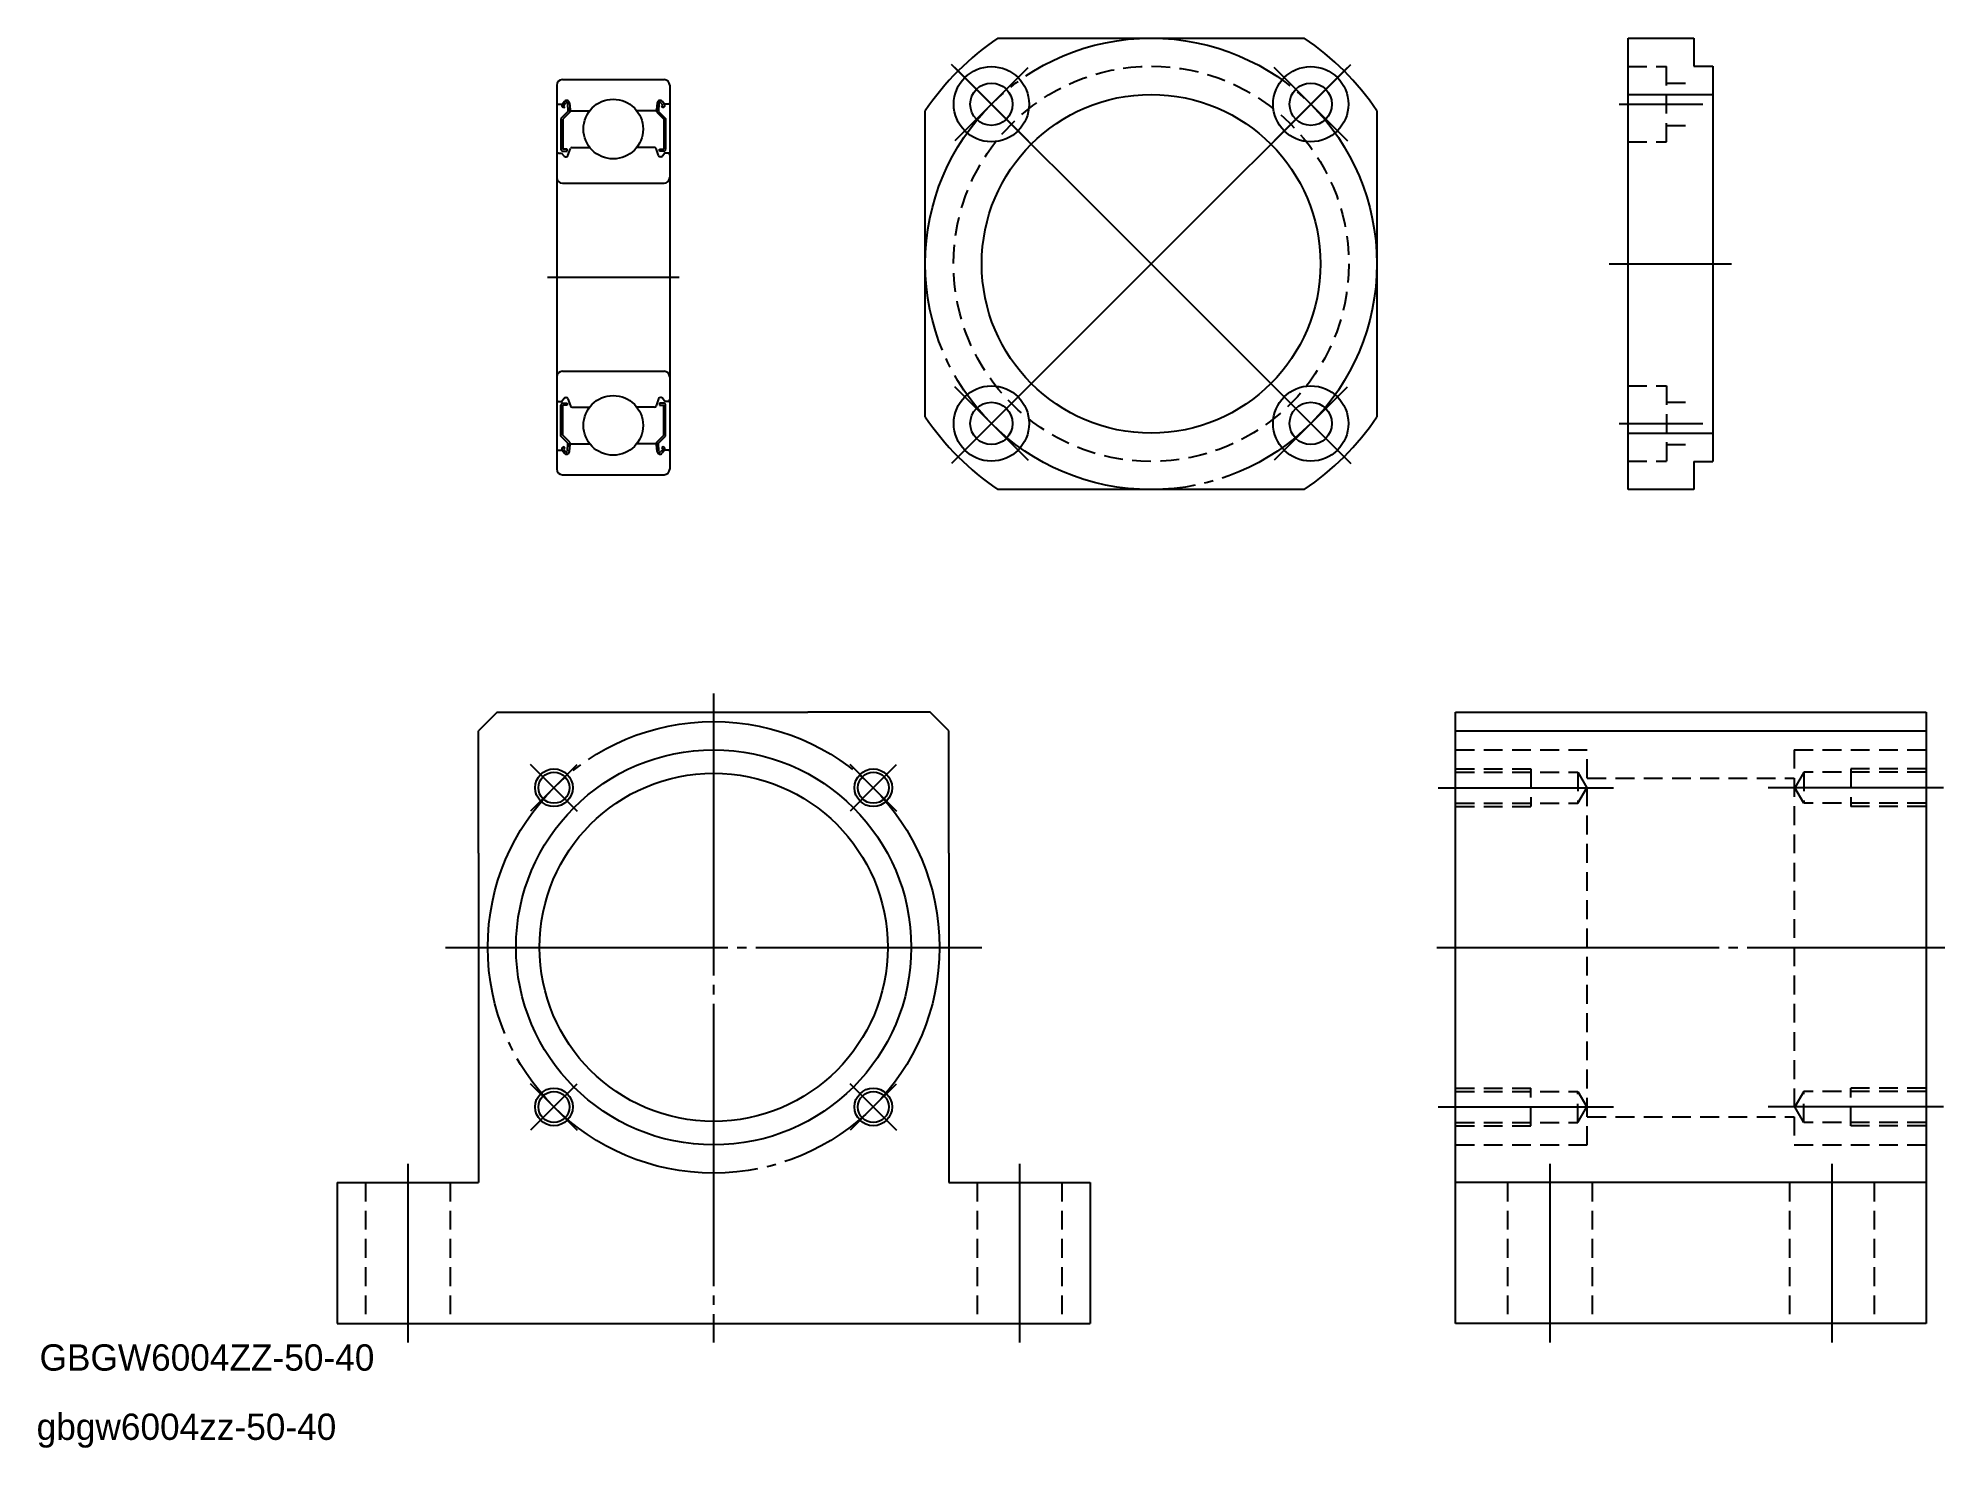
# Model space of a CAD drawing. Extents: x -156 to 46, y -33 to 117.
import ezdxf

# ---------------------------------------------------------------- set-up
doc = ezdxf.new("R2010")
doc.units = 0
doc.linetypes.add('CENTER', pattern=[33, 30, -1, 1, -1])
doc.linetypes.add('DASHED', pattern=[3, 2, -1])
doc.layers.get('0').update_dxf_attribs({"linetype": 'CONTINUOUS'})
doc.layers.add('CENTER', color=7, linetype='CONTINUOUS')

msp = doc.modelspace()

# ---------------------------------------------------------------- linework, layer by layer
at = {"color": 7, "linetype": 'CONTINUOUS'}
for p, q in [((-54.45, 117.1), (-21.89, 117.1)), ((12.52, 117.1), (19.52, 117.1)), ((12.52, 69.1), (12.52, 117.1)), ((19.52, 117.1), (19.52, 114.1)), ((19.52, 114.1), (21.52, 114.1)), ((21.52, 114.1), (21.52, 72.1)), ((12.52, 111.1), (21.52, 111.1)), ((-62.17, 76.82), (-62.17, 109.37)), ((-14.17, 109.37), (-14.17, 76.82)), ((12.52, 75.1), (21.52, 75.1)), ((19.52, 72.1), (21.52, 72.1)), ((19.52, 72.1), (19.52, 69.1)), ((-21.89, 69.1), (-54.45, 69.1)), ((19.52, 69.1), (12.52, 69.1)), ((-107.66, 45.44), (-109.66, 43.44)), ((-107.66, 45.44), (-94.66, 45.44)), ((-94.66, 45.44), (-74.66, 45.44)), ((-61.66, 45.44), (-74.66, 45.44)), ((-59.66, 43.44), (-61.66, 45.44)), ((-5.81, -19.56), (-5.81, 45.44)), ((-5.81, -19.56), (-5.81, 45.44)), ((-5.81, 45.44), (44.19, 45.44)), ((44.19, 45.44), (44.19, -19.56)), ((-109.66, 30.44), (-109.66, 43.44)), ((-59.66, 30.44), (-59.66, 43.44)), ((-5.81, 43.44), (44.19, 43.44)), ((-109.66, 30.44), (-109.66, -4.56)), ((-59.66, 30.44), (-59.66, -4.56)), ((-124.66, -4.56), (-109.66, -4.56)), ((-124.66, -4.56), (-124.66, -19.56)), ((-59.66, -4.56), (-44.66, -4.56)), ((-44.66, -4.56), (-44.66, -19.56)), ((44.19, -4.56), (-5.81, -4.56)), ((-124.66, -19.56), (-44.66, -19.56)), ((44.19, -19.56), (-5.81, -19.56))]:
    msp.add_line(p, q, dxfattribs=at)
at = {"color": 3, "linetype": 'DASHED'}
for p, q in [((12.52, 114.07), (16.62, 114.07)), ((16.62, 106.07), (16.62, 114.07)), ((16.62, 112.32), (19.52, 112.32)), ((16.62, 107.82), (19.52, 107.82)), ((12.52, 106.07), (16.62, 106.07)), ((12.52, 80.13), (16.62, 80.13)), ((16.62, 80.13), (16.62, 72.13)), ((16.62, 78.38), (19.52, 78.38)), ((16.62, 73.88), (19.52, 73.88)), ((12.52, 72.13), (16.62, 72.13)), ((-5.81, 41.44), (8.19, 41.44)), ((8.19, -0.56), (8.19, 41.44)), ((30.19, 41.44), (44.19, 41.44)), ((30.19, 41.44), (30.19, -0.56)), ((-5.81, 39.41), (2.19, 39.41)), ((-5.81, 39.06), (7.19, 39.06)), ((2.19, 39.41), (2.19, 35.41)), ((7.19, 39.06), (7.19, 35.76)), ((7.19, 39.06), (8.14, 37.41)), ((31.19, 39.06), (30.24, 37.41)), ((31.19, 39.06), (31.19, 35.76)), ((44.19, 39.06), (31.19, 39.06)), ((36.19, 39.41), (36.19, 35.41)), ((44.19, 39.41), (36.19, 39.41)), ((7.19, 35.76), (8.14, 37.41)), ((8.19, 38.44), (30.19, 38.44)), ((31.19, 35.76), (30.24, 37.41)), ((-5.81, 35.76), (7.19, 35.76)), ((-5.81, 35.41), (2.19, 35.41)), ((44.19, 35.76), (31.19, 35.76)), ((44.19, 35.41), (36.19, 35.41)), ((-5.81, 5.47), (2.19, 5.47)), ((-5.81, 5.12), (7.19, 5.12)), ((2.19, 1.47), (2.19, 5.47)), ((7.19, 1.82), (7.19, 5.12)), ((7.19, 5.12), (8.14, 3.47)), ((31.19, 5.12), (30.24, 3.47)), ((31.19, 1.82), (31.19, 5.12)), ((44.19, 5.12), (31.19, 5.12)), ((36.19, 1.47), (36.19, 5.47)), ((44.19, 5.47), (36.19, 5.47)), ((7.19, 1.82), (8.14, 3.47)), ((8.19, 2.44), (30.19, 2.44)), ((31.19, 1.82), (30.24, 3.47)), ((-5.81, 1.82), (7.19, 1.82)), ((-5.81, 1.47), (2.19, 1.47)), ((44.19, 1.82), (31.19, 1.82)), ((44.19, 1.47), (36.19, 1.47)), ((-5.81, -0.56), (8.19, -0.56)), ((30.19, -0.56), (44.19, -0.56)), ((-121.66, -4.56), (-121.66, -19.56)), ((-112.66, -4.56), (-112.66, -19.56)), ((-56.66, -4.56), (-56.66, -19.56)), ((-47.66, -4.56), (-47.66, -19.56)), ((-0.31, -4.56), (-0.31, -19.56)), ((8.69, -4.56), (8.69, -19.56)), ((29.69, -4.56), (29.69, -19.56)), ((38.69, -4.56), (38.69, -19.56))]:
    msp.add_line(p, q, dxfattribs=at)
for p, q in [((-101.33, 112.08), (-101.33, 71.28)), ((-100.73, 112.68), (-89.93, 112.68)), ((-89.33, 112.08), (-89.33, 71.28)), ((-101.23, 110.08), (-100.77, 110.08)), ((-100.77, 110.08), (-100.52, 110.38)), ((-100.59, 109.67), (-100.74, 109.8)), ((-100.61, 109.95), (-100.36, 110.25)), ((-100.46, 109.82), (-100.61, 109.95)), ((-100.59, 109.67), (-100.46, 109.82)), ((-100.19, 110.19), (-100.14, 109.31)), ((-99.99, 110.21), (-99.92, 109.47)), ((-99.94, 109.7), (-99.94, 109.23)), ((-90.66, 110.21), (-90.73, 109.47)), ((-90.71, 109.7), (-90.71, 109.23)), ((-90.47, 110.19), (-90.51, 109.31)), ((-90.04, 109.95), (-90.29, 110.25)), ((-90.19, 109.82), (-90.04, 109.95)), ((-90.06, 109.67), (-90.19, 109.82)), ((-89.89, 110.08), (-90.13, 110.38)), ((-90.06, 109.67), (-89.91, 109.8)), ((-89.43, 110.08), (-89.89, 110.08)), ((-100.14, 109.31), (-100.89, 108.56)), ((-100.89, 108.56), (-100.89, 105.28)), ((-99.94, 109.23), (-100.69, 108.48)), ((-100.69, 108.48), (-100.69, 105.28)), ((-99.82, 109.38), (-97.83, 109.38)), ((-90.83, 109.38), (-92.82, 109.38)), ((-90.71, 109.23), (-89.96, 108.48)), ((-90.51, 109.31), (-89.76, 108.56)), ((-89.96, 108.48), (-89.96, 105.28)), ((-89.76, 108.56), (-89.76, 105.28)), ((-99.69, 105.48), (-97.83, 105.48)), ((-90.96, 105.48), (-92.82, 105.48)), ((-101.13, 104.88), (-100.83, 104.88)), ((-100.83, 104.88), (-100.55, 104.55)), ((-100.24, 105.28), (-100.69, 105.28)), ((-100.69, 105.08), (-100.24, 105.08)), ((-100.4, 104.48), (-100.33, 104.48)), ((-100.24, 105.08), (-100.24, 105.28)), ((-100.14, 104.61), (-99.88, 105.35)), ((-90.51, 104.61), (-90.78, 105.35)), ((-90.41, 105.28), (-89.96, 105.28)), ((-90.41, 105.08), (-90.41, 105.28)), ((-89.96, 105.08), (-90.41, 105.08)), ((-90.25, 104.48), (-90.32, 104.48)), ((-89.83, 104.88), (-90.1, 104.55)), ((-89.53, 104.88), (-89.83, 104.88)), ((-100.73, 101.68), (-89.93, 101.68)), ((-100.73, 81.68), (-89.93, 81.68)), ((-101.13, 78.48), (-100.83, 78.48)), ((-100.89, 74.79), (-100.89, 78.08)), ((-100.83, 78.48), (-100.55, 78.81)), ((-100.69, 78.28), (-100.24, 78.28)), ((-100.24, 78.08), (-100.69, 78.08)), ((-100.69, 74.88), (-100.69, 78.08)), ((-100.4, 78.88), (-100.33, 78.88)), ((-100.24, 78.28), (-100.24, 78.08)), ((-100.14, 78.75), (-99.88, 78.01)), ((-99.69, 77.88), (-97.83, 77.88)), ((-90.96, 77.88), (-92.82, 77.88)), ((-90.51, 78.75), (-90.78, 78.01)), ((-89.96, 78.28), (-90.41, 78.28)), ((-90.41, 78.28), (-90.41, 78.08)), ((-90.41, 78.08), (-89.96, 78.08)), ((-90.25, 78.88), (-90.32, 78.88)), ((-89.83, 78.48), (-90.1, 78.81)), ((-89.96, 74.88), (-89.96, 78.08)), ((-89.53, 78.48), (-89.83, 78.48)), ((-89.76, 74.79), (-89.76, 78.08)), ((-101.23, 73.28), (-100.77, 73.28)), ((-100.14, 74.04), (-100.89, 74.79)), ((-100.77, 73.28), (-100.52, 72.98)), ((-100.59, 73.69), (-100.74, 73.56)), ((-99.94, 74.13), (-100.69, 74.88)), ((-100.46, 73.53), (-100.61, 73.41)), ((-100.61, 73.41), (-100.36, 73.11)), ((-100.59, 73.69), (-100.46, 73.53)), ((-100.19, 73.17), (-100.14, 74.04)), ((-99.99, 73.15), (-99.92, 73.89)), ((-99.94, 73.66), (-99.94, 74.13)), ((-99.82, 73.98), (-97.83, 73.98)), ((-90.83, 73.98), (-92.82, 73.98)), ((-90.66, 73.15), (-90.73, 73.89)), ((-90.71, 74.13), (-89.96, 74.88)), ((-90.71, 73.66), (-90.71, 74.13)), ((-90.51, 74.04), (-89.76, 74.79)), ((-90.47, 73.17), (-90.51, 74.04)), ((-90.04, 73.41), (-90.29, 73.11)), ((-90.06, 73.69), (-90.19, 73.53)), ((-90.19, 73.53), (-90.04, 73.41)), ((-89.89, 73.28), (-90.13, 72.98)), ((-90.06, 73.69), (-89.91, 73.56)), ((-89.43, 73.28), (-89.89, 73.28)), ((-100.73, 70.68), (-89.93, 70.68)), ((-97.83, 70.68), (-97.83, 70.68)), ((-95.33, 70.68), (-95.33, 70.68))]:
    msp.add_line(p, q)
msp.add_circle((-38.17, 93.1), 21, dxfattribs=at)
at = {"color": 7, "linetype": 'CONTINUOUS'}
for centre, radius in [((-55.14, 110.07), 4), ((-21.2, 110.07), 4), ((-55.14, 110.07), 2.25), ((-21.2, 110.07), 2.25), ((-38.17, 93.1), 18), ((-55.14, 76.13), 4), ((-55.14, 76.13), 4), ((-21.2, 76.13), 4), ((-55.14, 76.13), 2.25), ((-55.14, 76.13), 2.25), ((-21.2, 76.13), 2.25), ((-84.66, 20.44), 21), ((-101.63, 37.41), 1.65), ((-84.66, 20.44), 18.5), ((-67.69, 37.41), 1.65), ((-101.63, 3.47), 1.65), ((-67.69, 3.47), 1.65)]:
    msp.add_circle(centre, radius, dxfattribs=at)
for centre in [(-95.33, 107.43), (-95.33, 75.93)]:
    msp.add_circle(centre, 3.17)
at = {"color": 3, "linetype": 'CONTINUOUS'}
for centre in [(-101.63, 37.41), (-67.69, 37.41), (-101.63, 3.47), (-67.69, 3.47)]:
    msp.add_circle(centre, 2, dxfattribs=at)
at = {"color": 7, "linetype": 'CONTINUOUS'}
for start, end in [(124.1484, 145.8516), (34.1484, 55.8516), (214.1484, 235.8516), (304.1484, 325.8516)]:
    msp.add_arc((-38.17, 93.1), 29, start, end, dxfattribs=at)
for centre, radius, start, end in [((-100.73, 112.08), 0.6, 90, 180), ((-89.93, 112.08), 0.6, 0, 90), ((-101.23, 110.18), 0.1, 180, 270), ((-100.61, 109.95), 0.2, 140.002, 230.0826), ((-100.29, 110.18), 0.3, 4.9967, 140.002), ((-100.29, 110.18), 0.1, 2.8198, 140.0002), ((-99.82, 109.48), 0.1, 184.9967, 270), ((-90.83, 109.48), 0.1, 270, 355.0033), ((-90.36, 110.18), 0.3, 39.998, 175.0033), ((-90.37, 110.18), 0.1, 39.9998, 177.1802), ((-90.04, 109.95), 0.2, 309.9174, 39.998), ((-89.43, 110.18), 0.1, 270, 0), ((-99.69, 105.28), 0.2, 90, 159.9914), ((-90.96, 105.28), 0.2, 20.0086, 90), ((-101.13, 104.68), 0.2, 90, 180), ((-100.69, 105.28), 0.2, 180, 270), ((-100.4, 104.68), 0.2, 219.9945, 270), ((-100.33, 104.68), 0.2, 270, 339.9914), ((-90.32, 104.68), 0.2, 200.0086, 270), ((-90.25, 104.68), 0.2, 270, 320.0055), ((-89.96, 105.28), 0.2, 270, 0), ((-89.53, 104.68), 0.2, 0, 90), ((-100.73, 102.28), 0.6, 180, 270), ((-89.93, 102.28), 0.6, 270, 0), ((-100.73, 81.08), 0.6, 90, 180), ((-89.93, 81.08), 0.6, 0, 90), ((-101.13, 78.68), 0.2, 180, 270), ((-100.69, 78.08), 0.2, 90, 180), ((-100.4, 78.68), 0.2, 90, 140.0055), ((-100.33, 78.68), 0.2, 20.0086, 90), ((-99.69, 78.08), 0.2, 200.0086, 270), ((-90.96, 78.08), 0.2, 270, 339.9914), ((-90.32, 78.68), 0.2, 90, 159.9914), ((-90.25, 78.68), 0.2, 39.9945, 90), ((-89.96, 78.08), 0.2, 0, 90), ((-89.53, 78.68), 0.2, 270, 0), ((-101.23, 73.18), 0.1, 90, 180), ((-100.61, 73.41), 0.2, 129.9174, 219.998), ((-100.29, 73.17), 0.3, 219.998, 355.0033), ((-100.29, 73.17), 0.1, 219.9998, 357.1802), ((-99.82, 73.88), 0.1, 90, 175.0033), ((-90.83, 73.88), 0.1, 4.9967, 90), ((-90.36, 73.17), 0.3, 184.9967, 320.002), ((-90.37, 73.17), 0.1, 182.8198, 320.0002), ((-90.04, 73.41), 0.2, 320.002, 50.0826), ((-89.43, 73.18), 0.1, 0, 90), ((-100.73, 71.28), 0.6, 180, 270), ((-89.93, 71.28), 0.6, 270, 0)]:
    msp.add_arc(centre, radius, start, end)
at = {"layer": 'CENTER', "color": 1, "linetype": 'CENTER'}
for p, q in [((-38.17, 93.1), (-59.74, 114.66)), ((-55.14, 110.07), (-59.03, 113.96)), ((-55.14, 110.07), (-51.25, 113.96)), ((-38.17, 93.1), (-16.6, 114.66)), ((-21.2, 110.07), (-25.09, 113.96)), ((-21.2, 110.07), (-17.31, 113.96)), ((-55.14, 110.07), (-59.03, 106.18)), ((-55.14, 110.07), (-51.25, 106.18)), ((-21.2, 110.07), (-25.09, 106.18)), ((-21.2, 110.07), (-17.31, 106.18)), ((11.56, 110.07), (20.48, 110.07)), ((-102.33, 91.68), (-88.33, 91.68)), ((-38.17, 93.1), (-59.74, 71.53)), ((-38.17, 93.1), (-16.6, 71.53)), ((10.52, 93.1), (23.52, 93.1)), ((-55.14, 76.13), (-59.03, 80.01)), ((-55.14, 76.13), (-59.03, 80.01)), ((-55.14, 76.13), (-51.25, 80.01)), ((-55.14, 76.13), (-51.25, 80.01)), ((-21.2, 76.13), (-25.09, 80.01)), ((-21.2, 76.13), (-17.31, 80.01)), ((-55.14, 76.13), (-59.03, 72.24)), ((-55.14, 76.13), (-59.03, 72.24)), ((-55.14, 76.13), (-51.25, 72.24)), ((-55.14, 76.13), (-51.25, 72.24)), ((-21.2, 76.13), (-25.09, 72.24)), ((-21.2, 76.13), (-17.31, 72.24)), ((11.56, 76.13), (20.48, 76.13)), ((-84.66, 47.44), (-84.66, -21.56)), ((-101.63, 37.41), (-104.11, 39.88)), ((-101.63, 37.41), (-99.16, 39.88)), ((-67.69, 37.41), (-70.16, 39.88)), ((-67.69, 37.41), (-65.21, 39.88)), ((-101.63, 37.41), (-104.11, 34.93)), ((-101.63, 37.41), (-99.16, 34.93)), ((-67.69, 37.41), (-70.16, 34.93)), ((-67.69, 37.41), (-65.21, 34.93)), ((-7.67, 37.41), (10.98, 37.41)), ((46.05, 37.41), (27.4, 37.41)), ((-113.16, 20.44), (-56.16, 20.44)), ((-7.81, 20.44), (46.19, 20.44)), ((-101.63, 3.47), (-104.11, 5.94)), ((-101.63, 3.47), (-99.16, 5.94)), ((-67.69, 3.47), (-70.16, 5.94)), ((-67.69, 3.47), (-65.21, 5.94)), ((-101.63, 3.47), (-104.11, 0.99)), ((-101.63, 3.47), (-99.16, 0.99)), ((-67.69, 3.47), (-70.16, 0.99)), ((-67.69, 3.47), (-65.21, 0.99)), ((-7.67, 3.47), (10.98, 3.47)), ((46.05, 3.47), (27.4, 3.47)), ((-117.16, -2.56), (-117.16, -21.56)), ((-52.16, -2.56), (-52.16, -21.56)), ((4.19, -2.56), (4.19, -21.56)), ((34.19, -2.56), (34.19, -21.56))]:
    msp.add_line(p, q, dxfattribs=at)
for centre in [(-38.17, 93.1), (-84.66, 20.44)]:
    msp.add_circle(centre, 24, dxfattribs=at)

# ---------------------------------------------------------------- texts
at = {"linetype": 'CONTINUOUS'}
for s, p in [('GBGW6004ZZ-50-40', (-156.3, -24.56)), ('gbgw6004zz-50-40', (-156.61, -31.92))]:
    msp.add_text(s, height=2.8, dxfattribs=at).set_placement(p)

doc.saveas('drawing.dxf')
